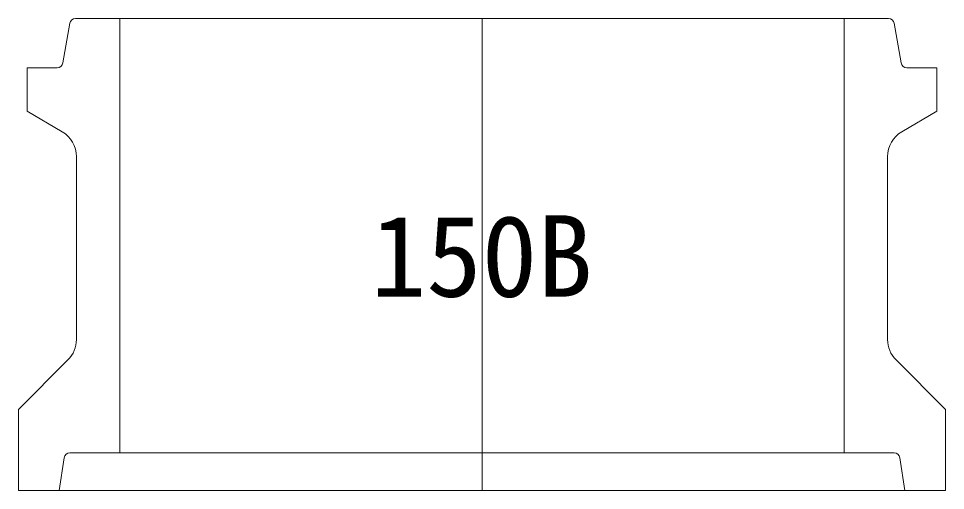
# Model space of a CAD drawing. Units: millimetres, scale not verified. Extents: x -6861 to 6861, y -5221 to 5221.
# Drawn here: x 1344.2 to 1664.2, y 5057.7 to 5220.7 of the extents above; entities that cross this region are included whole.
import ezdxf
from ezdxf.enums import TextEntityAlignment as Align

# ---------------------------------------------------------------- set-up
doc = ezdxf.new("R2010")
doc.units = ezdxf.units.MM
doc.header["$LTSCALE"] = 20
doc.layers.add('0-4_TEMP', color=3, linetype='Continuous', lineweight=18)
doc.layers.add('0-5_細線', color=7, linetype='Continuous', lineweight=18)
doc.layers.add('0-8_注釈', color=1, linetype='Continuous')
doc.styles.add('ＭＳ ゴシック', font='')
doc.styles.get('ＭＳ ゴシック').set_extended_font_data('MS Gothic')

msp = doc.modelspace()

# ---------------------------------------------------------------- linework, layer by layer
at = {"layer": '0-4_TEMP'}
msp.add_line((1504.24, 5220.68), (1504.24, 5057.68), dxfattribs=at)
at = {"layer": '0-5_細線'}
for p, q in [((1363.92, 5220.68), (1644.56, 5220.68)), ((1379.24, 5220.68), (1379.24, 5070.68)), ((1629.24, 5220.68), (1629.24, 5070.68)), ((1359.53, 5205.33), (1361.95, 5219.03)), ((1648.95, 5205.33), (1646.53, 5219.03)), ((1347.24, 5203.68), (1347.24, 5188.68)), ((1347.24, 5203.68), (1357.56, 5203.68)), ((1661.24, 5203.68), (1650.92, 5203.68)), ((1661.24, 5203.68), (1661.24, 5188.68)), ((1359.31, 5181.58), (1347.24, 5188.68)), ((1661.24, 5188.68), (1649.17, 5181.58)), ((1364.24, 5109.82), (1364.24, 5172.96)), ((1644.24, 5172.96), (1644.24, 5109.82)), ((1344.24, 5085.68), (1361.31, 5102.75)), ((1647.17, 5102.75), (1664.24, 5085.68)), ((1344.24, 5085.68), (1344.24, 5057.68)), ((1664.24, 5085.68), (1664.24, 5057.68)), ((1359.98, 5068.99), (1358.24, 5057.68)), ((1361.96, 5070.68), (1504.24, 5070.68)), ((1646.53, 5070.68), (1504.24, 5070.68)), ((1648.5, 5068.99), (1650.24, 5057.68)), ((1344.24, 5057.68), (1664.24, 5057.68))]:
    msp.add_line(p, q, dxfattribs=at)
for centre, radius, start, end in [((1363.92, 5218.68), 2, 90, 169.991), ((1644.56, 5218.68), 2, 10.009, 90), ((1357.56, 5205.68), 2, 270, 349.991), ((1650.92, 5205.68), 2, 190.009, 270), ((1354.24, 5172.96), 10, 0, 59.534), ((1654.24, 5172.96), 10, 120.466, 180), ((1354.24, 5109.82), 10, 315, 0), ((1654.24, 5109.82), 10, 180, 225), ((1361.96, 5068.68), 2, 90, 171.253), ((1646.53, 5068.68), 2, 8.747, 90)]:
    msp.add_arc(centre, radius, start, end, dxfattribs=at)

# ---------------------------------------------------------------- texts
at = {"layer": '0-8_注釈', "style": 'ＭＳ ゴシック'}
msp.add_text('150B', height=28.15, dxfattribs=at).set_placement((1465.84, 5116.14), align=Align.BOTTOM_LEFT)

doc.saveas('drawing.dxf')
